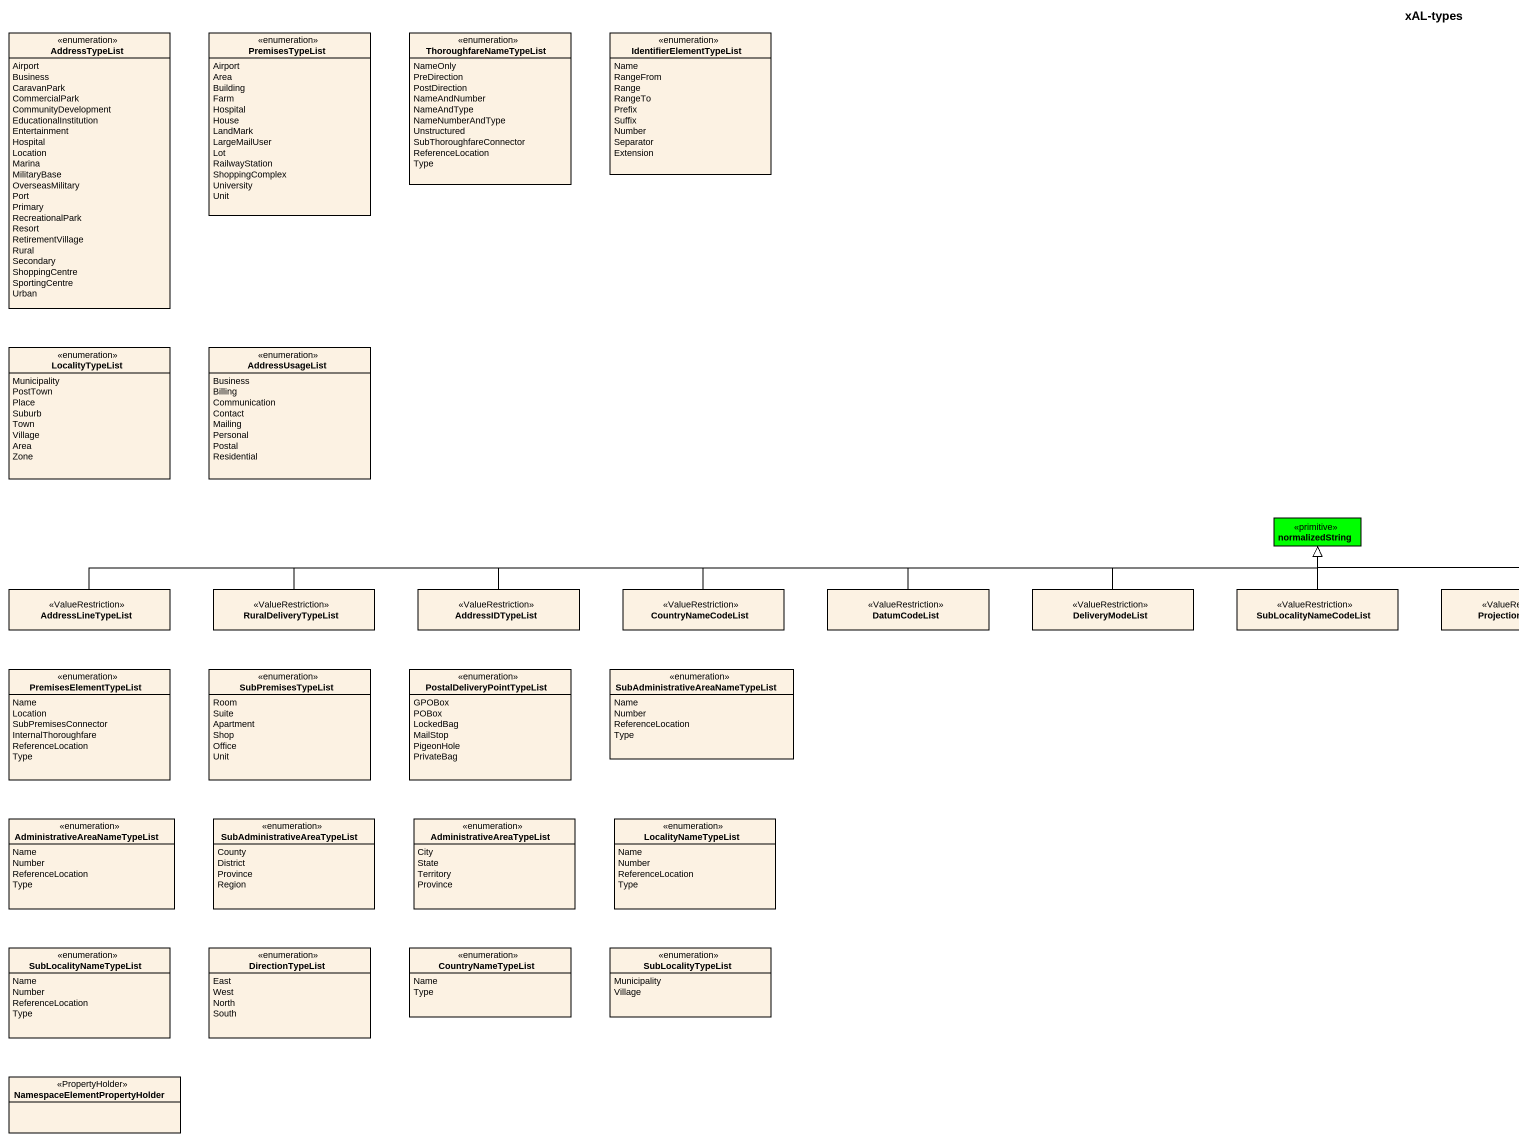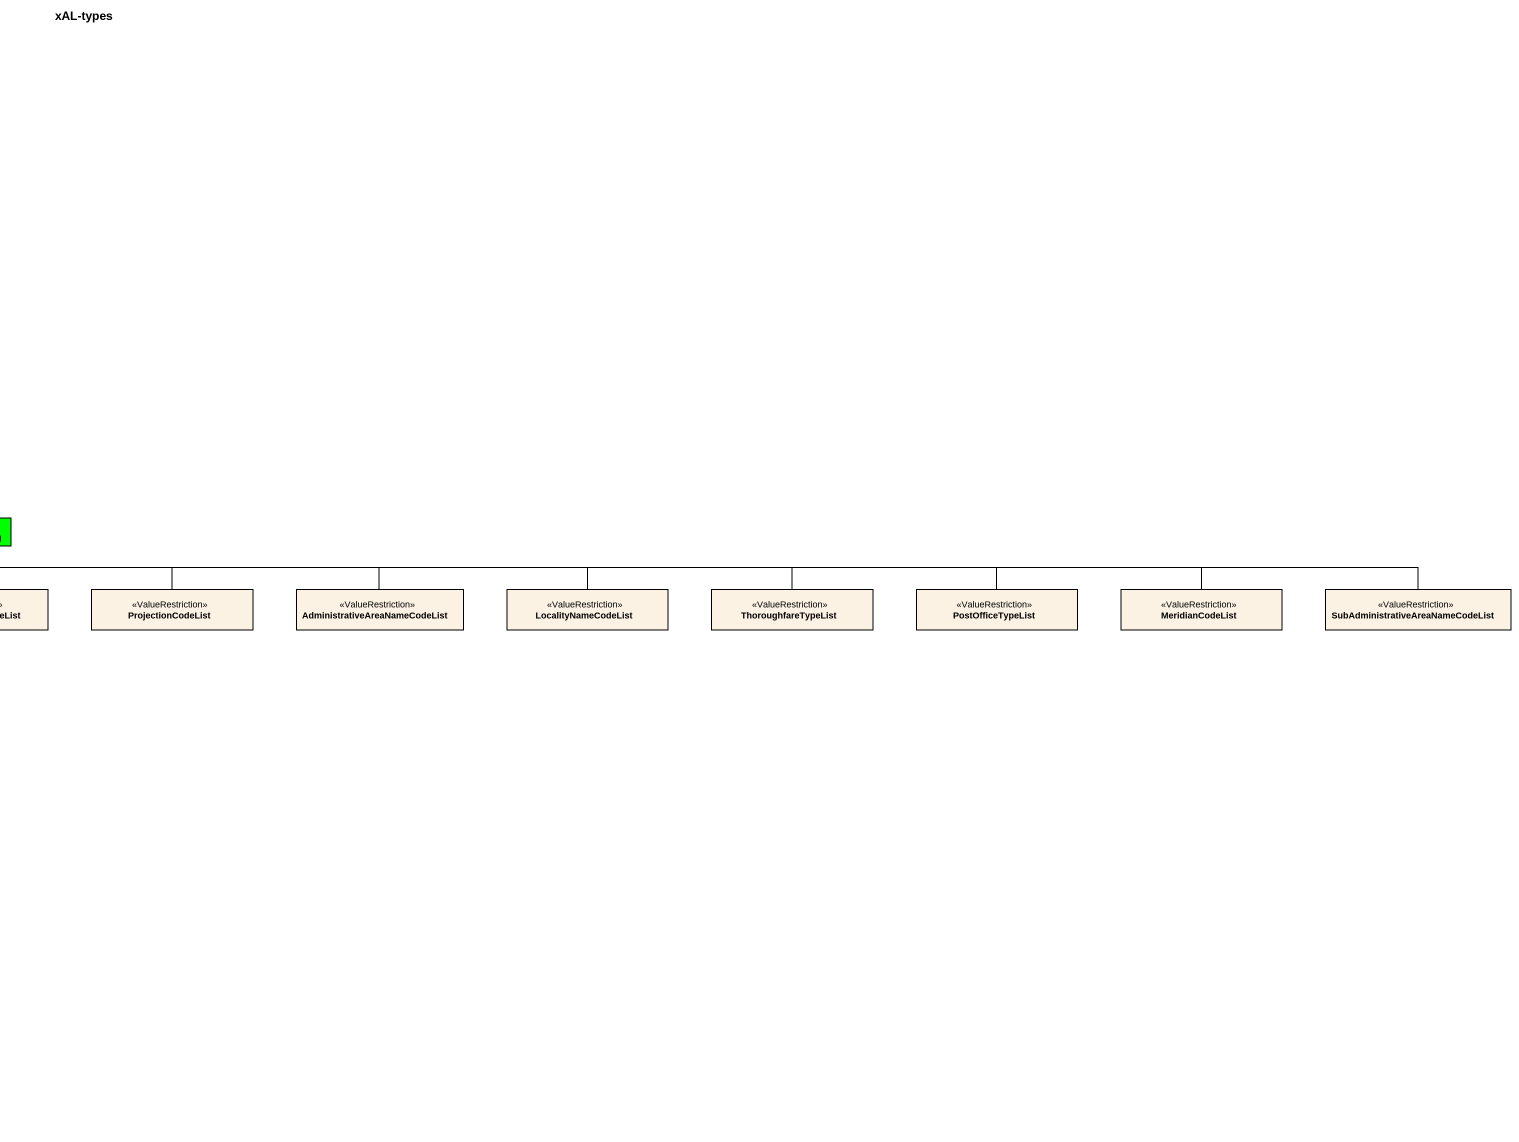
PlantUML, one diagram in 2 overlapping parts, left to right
@startuml
title xAL-types
hide circle
hide empty members
enum AddressTypeList {
  Airport
  Business
  CaravanPark
  CommercialPark
  CommunityDevelopment
  EducationalInstitution
  Entertainment
  Hospital
  Location
  Marina
  MilitaryBase
  OverseasMilitary
  Port
  Primary
  RecreationalPark
  Resort
  RetirementVillage
  Rural
  Secondary
  ShoppingCentre
  SportingCentre
  Urban
}
enum PremisesTypeList {
  Airport
  Area
  Building
  Farm
  Hospital
  House
  LandMark
  LargeMailUser
  Lot
  RailwayStation
  ShoppingComplex
  University
  Unit
}
enum ThoroughfareNameTypeList {
  NameOnly
  PreDirection
  PostDirection
  NameAndNumber
  NameAndType
  NameNumberAndType
  Unstructured
  SubThoroughfareConnector
  ReferenceLocation
  Type
}
enum IdentifierElementTypeList {
  Name
  RangeFrom
  Range
  RangeTo
  Prefix
  Suffix
  Number
  Separator
  Extension
}
enum LocalityTypeList {
  Municipality
  PostTown
  Place
  Suburb
  Town
  Village
  Area
  Zone
}
enum AddressUsageList {
  Business
  Billing
  Communication
  Contact
  Mailing
  Personal
  Postal
  Residential
}
class normalizedString <<primitive>> #00FF00
class AddressLineTypeList <<ValueRestriction>>
class RuralDeliveryTypeList <<ValueRestriction>>
class AddressIDTypeList <<ValueRestriction>>
class CountryNameCodeList <<ValueRestriction>>
class DatumCodeList <<ValueRestriction>>
class DeliveryModeList <<ValueRestriction>>
class SubLocalityNameCodeList <<ValueRestriction>>
class ProjectionCodeList <<ValueRestriction>>
class "AdministrativeAreaNameCodeList" as AdministrativeAreaNameCodeLi <<ValueRestriction>>
class LocalityNameCodeList <<ValueRestriction>>
class ThoroughfareTypeList <<ValueRestriction>>
class PostOfficeTypeList <<ValueRestriction>>
class MeridianCodeList <<ValueRestriction>>
class "SubAdministrativeAreaNameCodeList" as SubAdministrativeAreaNameCod <<ValueRestriction>>
enum PremisesElementTypeList {
  Name
  Location
  SubPremisesConnector
  InternalThoroughfare
  ReferenceLocation
  Type
}
enum SubPremisesTypeList {
  Room
  Suite
  Apartment
  Shop
  Office
  Unit
}
enum PostalDeliveryPointTypeList {
  GPOBox
  POBox
  LockedBag
  MailStop
  PigeonHole
  PrivateBag
}
enum "SubAdministrativeAreaNameTypeList" as SubAdministrativeAreaNameTyp {
  Name
  Number
  ReferenceLocation
  Type
}
enum "AdministrativeAreaNameTypeList" as AdministrativeAreaNameTypeLi {
  Name
  Number
  ReferenceLocation
  Type
}
enum "SubAdministrativeAreaTypeList" as SubAdministrativeAreaTypeLis {
  County
  District
  Province
  Region
}
enum AdministrativeAreaTypeList {
  City
  State
  Territory
  Province
}
enum LocalityNameTypeList {
  Name
  Number
  ReferenceLocation
  Type
}
enum SubLocalityNameTypeList {
  Name
  Number
  ReferenceLocation
  Type
}
enum DirectionTypeList {
  East
  West
  North
  South
}
enum CountryNameTypeList {
  Name
  Type
}
enum SubLocalityTypeList {
  Municipality
  Village
}
class "NamespaceElementPropertyHolder" as NamespaceElementPropertyHold <<PropertyHolder>>
AddressLineTypeList -right-|> normalizedString
RuralDeliveryTypeList -right-|> normalizedString
AddressIDTypeList -right-|> normalizedString
CountryNameCodeList -right-|> normalizedString
DatumCodeList -right-|> normalizedString
DeliveryModeList -right-|> normalizedString
SubLocalityNameCodeList -up-|> normalizedString
ProjectionCodeList -left-|> normalizedString
AdministrativeAreaNameCodeLi -left-|> normalizedString
LocalityNameCodeList -left-|> normalizedString
ThoroughfareTypeList -left-|> normalizedString
PostOfficeTypeList -left-|> normalizedString
MeridianCodeList -left-|> normalizedString
SubAdministrativeAreaNameCod -left-|> normalizedString
@enduml
